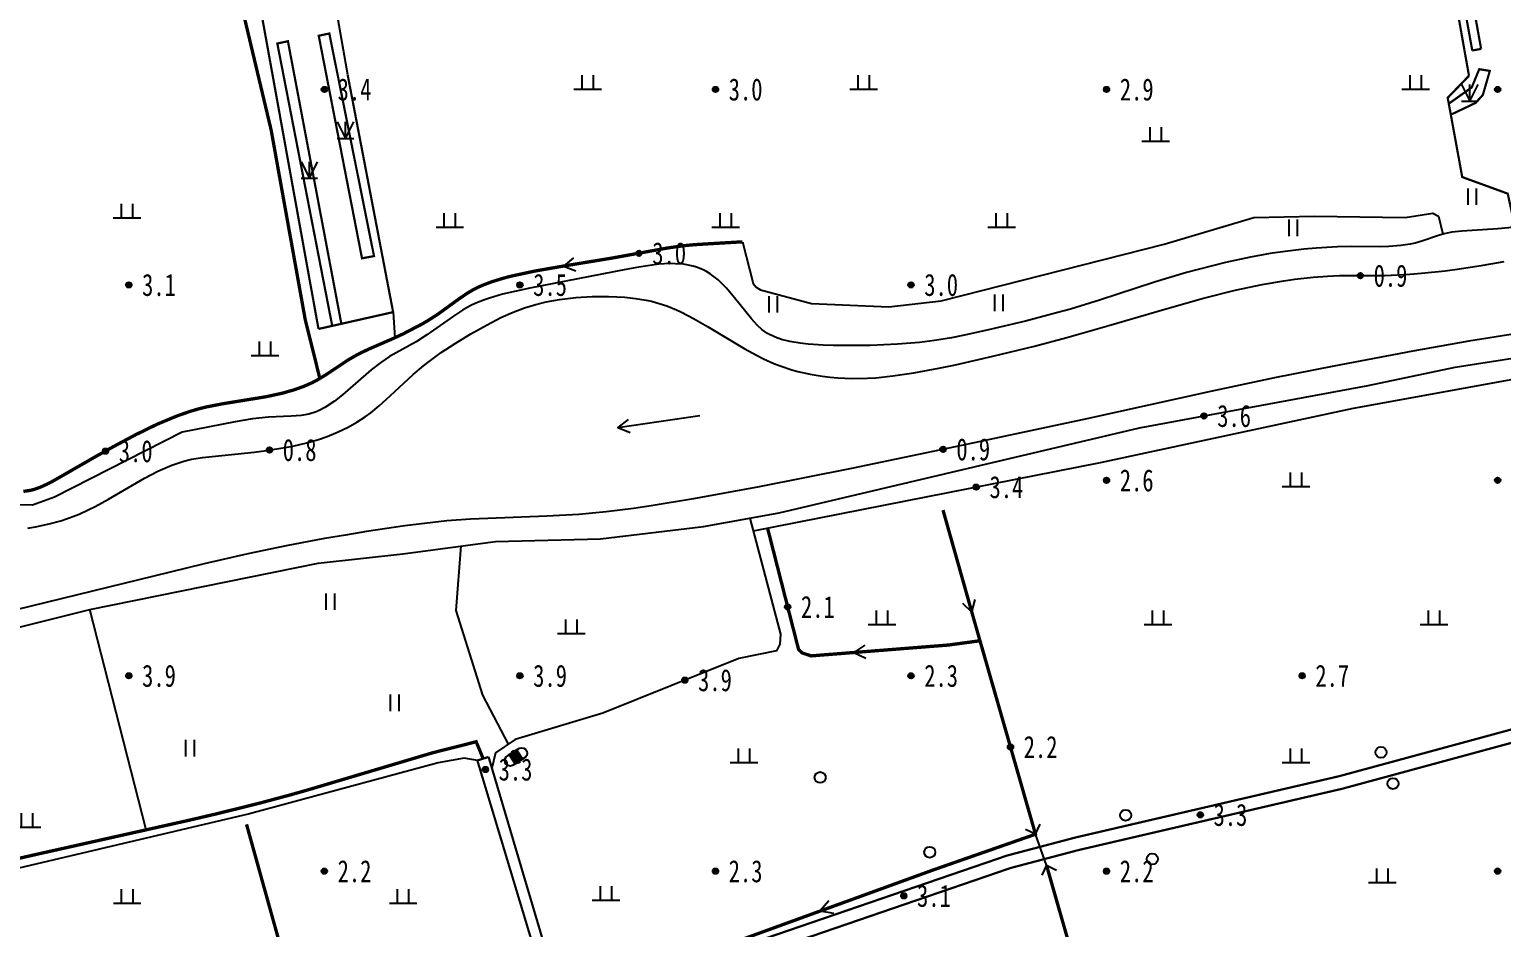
# Model space of a CAD drawing. Header units: metres. Extents: x 494039 to 619385, y 3351420 to 3402703.
# Drawn here: x 581437 to 581703.7, y 3397068.8 to 3397231.6 of the extents above; entities that cross this region are included whole.
import ezdxf
from ezdxf.enums import TextEntityAlignment as Align

# ---------------------------------------------------------------- set-up
doc = ezdxf.new("R2010")
doc.units = ezdxf.units.M
for name, pattern in [('2180', [0]), ('2450', [0]), ('4410a', [0]), ('4430', [0]), ('8521', [0]), ('9610', [0])]:
    doc.linetypes.add(name, pattern=pattern)
for name, color, linetype in [('210100', 130, 'Continuous'), ('220200', 130, 'Continuous'), ('220900', 130, '2180'), ('261301', 141, 'Continuous'), ('380202', 8, '2450'), ('420500', 8, 'Continuous'), ('440100', 8, 'Continuous'), ('440300', 8, '4430'), ('510301', 8, 'Continuous'), ('510402', 8, 'Continuous'), ('720100', 8, 'Continuous'), ('760201', 8, '8521'), ('810100', 8, '9610'), ('810302', 8, 'Continuous'), ('810600', 8, 'Continuous'), ('820200', 8, 'Continuous')]:
    doc.layers.add(name, color=color, linetype=linetype)

# ---------------------------------------------------------------- blocks, each defined once
blk = doc.blocks.new('gc170')
at = {"linetype": 'Continuous'}
blk.add_circle((0, 0), 0.5, dxfattribs=at)
blk = doc.blocks.new('gu')
at = {"flags": 128}
for points in [[(3.75, 0), (-3.75, 0)], [(2.71, -0.6), (3.75, 0), (3.75, 0), (2.71, 0.6)]]:
    blk.add_lwpolyline(points, dxfattribs=at)
blk = doc.blocks.new('p_point')
for radius in [0.25, 0.2, 0.15, 0.1, 0.05]:
    blk.add_circle((0, 0), radius)
blk.add_point((0, 0))
blk = doc.blocks.new('ve')
at = {"color": 0, "linetype": 'Continuous'}
for p, q in [((-0.4, 1.5), (-0.4, 0)), ((0.4, 0), (0.4, 1.5))]:
    blk.add_line(p, q, dxfattribs=at)
blk = doc.blocks.new('gc124')
for p, q in [((-0.75, 1.5), (0, 0)), ((0, 0), (0, 1.5)), ((0, 0), (0.75, 1.5)), ((-0.75, 0), (0.75, 0))]:
    blk.add_line(p, q)
blk = doc.blocks.new('vm')
at = {"linetype": 'Continuous'}
for p, q in [((1.25, 0), (-1.25, 0)), ((-0.5, 0), (-0.5, 1.3)), ((0.5, 1.3), (0.5, 0))]:
    blk.add_line(p, q, dxfattribs=at)
blk = doc.blocks.new('1-3&1-4')
at = {"layer": '210100', "color": 141, "linetype": 'Continuous', "flags": 128}
for points in [[(581436.6896, 3397141.2198), (581438.1187, 3397141.4665), (581440.5902, 3397141.9895), (581442.67, 3397142.5572), (581443.6931, 3397142.8928), (581445.9848, 3397143.7649), (581447.6632, 3397144.5201), (581448.9039, 3397145.1422), (581451.3527, 3397146.486), (581457.8201, 3397150.2501), (581460.2819, 3397151.5398), (581462.8, 3397152.6479), (581464.9624, 3397153.3656), (581466.3417, 3397153.6884), (581468.3721, 3397154.0103), (581477.7355, 3397154.9936), (581479.9547, 3397155.2848), (581483.2613, 3397155.8125), (581484.7197, 3397156.0933), (581487.2502, 3397156.6759), (581489.3915, 3397157.2922), (581490.9404, 3397157.8295), (581492.955, 3397158.6562), (581494.7519, 3397159.5264), (581496.3314, 3397160.4126), (581497.8457, 3397161.3945), (581498.8352, 3397162.1214), (581500.3577, 3397163.3635), (581502.3708, 3397165.1767), (581506.5257, 3397169.0499), (581508.3737, 3397170.6073), (581509.4302, 3397171.4335), (581511.5977, 3397173.0157), (581514.1081, 3397174.6971), (581516.9711, 3397176.4537), (581519.9029, 3397178.0908), (581522.4309, 3397179.3668), (581524.654, 3397180.3607), (581526.6771, 3397181.1305), (581528.7219, 3397181.7537), (581530.625, 3397182.2063), (581533.0459, 3397182.6412), (581535.9916, 3397182.9966), (581538.9597, 3397183.1871), (581541.9288, 3397183.2146), (581543.4072, 3397183.1634), (581544.8778, 3397183.0648), (581546.8213, 3397182.8515), (581548.7378, 3397182.5313), (581549.6831, 3397182.3254), (581551.0815, 3397181.9512), (581552.4889, 3397181.4763), (581554.2153, 3397180.7626), (581555.1296, 3397180.3344), (581557.3134, 3397179.2008), (581559.8269, 3397177.7621), (581566.4767, 3397173.7877), (581568.8248, 3397172.5015), (581570.0178, 3397171.9027), (581571.8403, 3397171.08), (581573.0307, 3397170.6131), (581575.1532, 3397169.9214), (581576.2347, 3397169.628), (581578.4286, 3397169.1355), (581580.652, 3397168.7601), (581582.051, 3397168.5828), (581583.4539, 3397168.4496), (581585.9803, 3397168.3258), (581588.8451, 3397168.3767), (581590.3756, 3397168.4778), (581593.4255, 3397168.7983), (581597.2224, 3397169.3643), (581601.7627, 3397170.2063), (581604.7825, 3397170.8341), (581611.5606, 3397172.3715), (581619.0629, 3397174.2206), (581624.9252, 3397175.7742), (581632.5585, 3397177.9519), (581642.7012, 3397180.9206), (581649.6937, 3397182.8812), (581655.458, 3397184.3344), (581660.3386, 3397185.3606), (581664.2757, 3397186.0385), (581666.2514, 3397186.3242), (581669.5531, 3397186.7044), (581672.2015, 3397186.9013), (581674.3704, 3397186.977), (581682.55, 3397187.0129), (581687.0662, 3397187.2361), (581689.2187, 3397187.4136), (581693.5164, 3397187.8737), (581696.0892, 3397188.2081), (581700.3639, 3397188.859), (581704.191, 3397189.5566)], [(581706.1875, 3397176.4234), (581697.802, 3397175.1027), (581687.6669, 3397173.2961), (581673.3328, 3397170.5866), (581662.5532, 3397168.4364), (581650.9943, 3397165.9572), (581628.5838, 3397161.0249), (581606.1698, 3397156.2327), (581585.932, 3397152.0458), (581569.1964, 3397148.7244), (581557.3107, 3397146.5254), (581549.6335, 3397145.2591), (581546.4658, 3397144.7901), (581541.4778, 3397144.153), (581536.5564, 3397143.7078), (581530.7156, 3397143.3887), (581520.0801, 3397142.972), (581516.8929, 3397142.8096), (581512.6514, 3397142.506), (581510.102, 3397142.2544), (581505.0154, 3397141.6246), (581498.0392, 3397140.5842), (581494.2409, 3397139.9612), (581490.4477, 3397139.3065), (581483.5113, 3397138.0164), (581476.5804, 3397136.5574), (581468.6586, 3397134.7218), (581462.5099, 3397133.2397), (581431.6062, 3397125.6991)]]:
    blk.add_lwpolyline(points, dxfattribs=at)
at = {"layer": '220200', "color": 141, "linetype": 'Continuous', "const_width": 0.6, "flags": 128}
for points in [[(581489.609, 3397168.3644), (581486.9631, 3397179.0303), (581480.7932, 3397213.3687), (581472.2235, 3397249.4255)], [(581435.9054, 3397147.8642), (581437.2702, 3397148.0747), (581437.8437, 3397148.2276), (581438.9669, 3397148.6229), (581440.3353, 3397149.2454), (581441.1422, 3397149.6668), (581449.6623, 3397154.5591), (581452.299, 3397156.0284), (581456.2833, 3397158.1613), (581460.1595, 3397160.0547), (581463.8334, 3397161.5809), (581466.1806, 3397162.3963), (581467.7666, 3397162.8591), (581469.1176, 3397163.1889), (581472.1224, 3397163.772), (581479.8427, 3397165.0217), (581482.7998, 3397165.6651), (581484.955, 3397166.2804), (581486.7765, 3397166.9325), (581488.2665, 3397167.5934), (581489.414, 3397168.2095), (581490.9855, 3397169.1868), (581494.7764, 3397171.7176), (581496.518, 3397172.7157), (581498.4667, 3397173.6585), (581502.9114, 3397175.5869), (581504.666, 3397176.3983), (581508.1277, 3397178.2042), (581509.2004, 3397178.8308), (581510.9964, 3397179.9792), (581514.723, 3397182.6933), (581516.4215, 3397183.8452), (581517.3676, 3397184.4033), (581518.3015, 3397184.8798), (581519.1171, 3397185.2435), (581520.7948, 3397185.8782), (581522.9551, 3397186.5387), (581524.2739, 3397186.8824), (581528.5705, 3397187.8099), (581533.8484, 3397188.7322), (581542.6191, 3397190.1733), (581552.4253, 3397191.9621), (581555.5271, 3397192.4019), (581557.4418, 3397192.5929), (581566.1701, 3397193.1104)], [(581535.4268, 3397055.1316), (581562.4271, 3397065.3149), (581600.8779, 3397079.2939), (581619.2741, 3397085.7245), (581608.2626, 3397124.118), (581602.52, 3397144.4735)], [(581609.2159, 3397120.7942), (581603.4989, 3397120.0188), (581578.6308, 3397118.052), (581577.0156, 3397118.5765), (581576.3323, 3397119.2701), (581570.7352, 3397141.2002)], [(581508.2669, 3396973.3225), (581498.3835, 3397007.8215), (581488.3124, 3397044.4446), (581476.3318, 3397087.5082)], [(581621.2728, 3397080.0926), (581627.5511, 3397058.1217), (581646.4042, 3396987.7161)]]:
    blk.add_lwpolyline(points, dxfattribs=at)
at = {"layer": '220900', "color": 141, "linetype": 'Continuous'}
for p, q in [((581619.2741, 3397085.7245), (581617.4683, 3397086.5843)), ((581619.2741, 3397085.7245), (581620.1339, 3397087.5303)), ((581621.2728, 3397080.0926), (581620.413, 3397078.2868)), ((581621.2728, 3397080.0926), (581623.0786, 3397079.2328))]:
    blk.add_line(p, q, dxfattribs=at)
at = {"layer": '220900', "color": 141, "linetype": '2180', "flags": 128}
blk.add_lwpolyline([(581621.2728, 3397080.0926), (581619.2741, 3397085.7245)], dxfattribs=at)
at = {"layer": '380202', "color": 8, "linetype": '2450', "flags": 128}
blk.add_lwpolyline([(581494.6584, 3397223.3567), (581492.7711, 3397234.392), (581493.5747, 3397237.3051), (581501.9782, 3397240.2843), (581551.8138, 3397249.8439), (581603.5488, 3397259.9622), (581647.2443, 3397268.4357), (581685.4351, 3397275.1621), (581689.0813, 3397272.1518), (581691.7964, 3397257.6838)], dxfattribs=at)
at = {"layer": '420500', "color": 8, "linetype": 'Continuous', "const_width": 0.4, "elevation": 3.971, "flags": 128}
for points in [[(581690.9428, 3397268.9989), (581698.4072, 3397227.7904)], [(581700.0115, 3397228.081), (581692.5471, 3397269.2895)], [(581698.4072, 3397227.7904), (581700.0115, 3397228.081)]]:
    blk.add_lwpolyline(points, dxfattribs=at)
at = {"layer": '420500', "color": 8, "linetype": 'Continuous', "const_width": 0.4, "flags": 128}
for points in [[(581697.81, 3397223.2065), (581693.2303, 3397249.0066), (581691.7964, 3397257.6838)], [(581475.7069, 3397252.9064), (581489.3725, 3397177.3136)], [(581491.8577, 3397177.8741), (581481.9114, 3397229.0605), (581483.8324, 3397229.4692), (581493.5123, 3397178.2473)], [(581697.81, 3397223.2065), (581693.9572, 3397219.2207), (581696.5872, 3397204.8484), (581704.8299, 3397201.842), (581705.8199, 3397197.2643), (581718.4438, 3397200.2175), (581719.1319, 3397204.7211), (581724.5633, 3397211.5489), (581721.9244, 3397223.8336), (581718.2914, 3397224.6236), (581715.7895, 3397226.3981)], [(581694.5182, 3397216.1546), (581699.0016, 3397218.2866), (581700.3302, 3397219.7435), (581701.5797, 3397224.0944), (581699.668, 3397224.3997), (581698.3144, 3397221.1078), (581694.1534, 3397218.1485)], [(581489.3725, 3397177.3136), (581502.893, 3397180.3629), (581494.6584, 3397223.3567)]]:
    blk.add_lwpolyline(points, dxfattribs=at)
blk.add_lwpolyline([(581491.3349, 3397230.8707), (581499.431, 3397190.5185), (581497.2536, 3397190.117), (581489.4138, 3397230.4619)], close=True, dxfattribs=at)
at = {"layer": '440100', "color": 8, "linetype": '4410a', "const_width": 0.4, "flags": 128}
for points in [[(581534.3266, 3397054.0506), (581537.069, 3397053.6846), (581561.9048, 3397063.9411), (581614.1088, 3397081.8533), (581626.5131, 3397085.1288), (581674.3227, 3397096.2516), (581707.2209, 3397105.1825), (581716.3012, 3397106.2044), (581720.7016, 3397105.7104), (581723.0533, 3397105.3232), (581725.011, 3397104.8738), (581727.5485, 3397104.1246), (581730.0873, 3397103.1837), (581735.4335, 3397101.0566), (581738.1388, 3397100.1368), (581741.4863, 3397099.1504), (581746.0966, 3397097.9578), (581764.7004, 3397093.5206), (581770.7044, 3397092.2196), (581773.4835, 3397091.6766), (581778.7346, 3397090.7794), (581781.9582, 3397090.291), (581788.3251, 3397089.4127), (581792.1255, 3397088.9756), (581794.3665, 3397088.8449), (581796.7634, 3397088.8974), (581798.9838, 3397089.1786), (581801.1865, 3397089.64), (581803.8647, 3397090.3575), (581808.974, 3397091.8396), (581812.3721, 3397092.6653), (581816.8144, 3397093.5583), (581826.0616, 3397095.2267), (581831.8425, 3397096.4225), (581839.5219, 3397098.1821), (581856.4583, 3397102.1664), (581862.8572, 3397103.6072), (581874.0734, 3397106.0375), (581882.3971, 3397107.7228), (581912.8646, 3397113.5634), (581929.6173, 3397116.9741), (581969.3396, 3397125.1747), (581978.6257, 3397127.1402), (581985.1872, 3397128.5919), (581991.908, 3397130.1228), (582006.0753, 3397133.4468), (582016.8914, 3397136.1028), (582036.5864, 3397141.2656)], [(581520.1896, 3397099.7288), (581518.152, 3397099.0951), (581530.938, 3397056.6027), (581535.1941, 3397047.1738), (581541.8269, 3397025.7114), (581552.5294, 3396991.9158), (581561.5144, 3396960.1274), (581571.3906, 3396923.6258), (581580.1765, 3396891.6967), (581582.4145, 3396881.8947), (581581.9254, 3396880.9755)]]:
    blk.add_lwpolyline(points, dxfattribs=at)
at = {"layer": '440100', "color": 8, "linetype": 'Continuous', "const_width": 0.4, "flags": 128}
for points in [[(581562.7566, 3397061.7561), (581614.789, 3397079.6094), (581627.0778, 3397082.8545), (581674.8953, 3397093.9791), (581707.6614, 3397102.8741)], [(581520.1896, 3397099.7288), (581532.4727, 3397058.231), (581534.3266, 3397054.0506)]]:
    blk.add_lwpolyline(points, dxfattribs=at)
at = {"layer": '440300', "color": 8, "linetype": '4430', "const_width": 0.6, "flags": 128}
blk.add_lwpolyline([(581324.5632, 3397052.8716), (581335.7158, 3397055.7132), (581344.788, 3397058.0848), (581351.3416, 3397059.8502), (581381.997, 3397068.3292), (581389.8201, 3397070.4026), (581403.0534, 3397073.7757), (581414.4222, 3397076.5614), (581421.739, 3397078.2912), (581438.1733, 3397082.0513), (581465.9818, 3397088.2693), (581470.9161, 3397089.4252), (581478.644, 3397091.3402), (581484.2766, 3397092.8573), (581487.8001, 3397093.858), (581510.039, 3397100.4851), (581517.9388, 3397102.4836), (581519.2069, 3397099.4232)], dxfattribs=at)
at = {"layer": '510402', "color": 8, "linetype": 'Continuous'}
for p, q in [((581524.6905, 3397100.8789), (581524.2924, 3397100.6229)), ((581524.2924, 3397100.6229), (581525.5907, 3397098.6044)), ((581525.9888, 3397098.8604), (581524.6905, 3397100.8789)), ((581525.5907, 3397098.6044), (581525.9888, 3397098.8604))]:
    blk.add_line(p, q, dxfattribs=at)
at = {"layer": '510402', "color": 8, "linetype": 'Continuous', "const_width": 2.4, "flags": 128}
blk.add_lwpolyline([(581525.9817, 3397100.2826), (581524.2995, 3397099.2007)], dxfattribs=at)
at = {"layer": '760201', "color": 8, "linetype": '8521', "flags": 128}
for points in [[(581437.5628, 3397145.3928), (581430.8431, 3397145.488), (581426.8735, 3397145.3746), (581423.2652, 3397145.103), (581421.207, 3397144.8884), (581415.0406, 3397144.1084), (581401.2267, 3397142.1614), (581384.9329, 3397140.0419), (581378.8917, 3397139.1945), (581370.6102, 3397137.8297), (581354.9992, 3397135.072), (581347.1075, 3397133.7657), (581333.8706, 3397131.7282), (581326.4448, 3397130.6758), (581322.7084, 3397130.2094), (581317.3551, 3397129.6481), (581313.3284, 3397129.3544), (581310.288, 3397129.2518), (581303.8624, 3397129.1775), (581300.5249, 3397129.0411), (581298.2032, 3397128.8241), (581295.8926, 3397128.4729), (581292.8304, 3397127.8571), (581288.6395, 3397126.8534), (581279.5146, 3397124.4863), (581270.9605, 3397122.3889), (581266.7123, 3397121.2639), (581263.9117, 3397120.4128), (581261.5523, 3397119.572), (581258.9935, 3397118.4985), (581252.7969, 3397115.709), (581251.6597, 3397115.2449), (581249.6463, 3397114.5198), (581247.8866, 3397114.0251), (581246.5375, 3397113.756), (581240.4679, 3397112.9985), (581238.7122, 3397112.6515), (581237.8134, 3397112.4043), (581236.1563, 3397111.8335), (581233.0552, 3397110.509), (581227.6041, 3397107.9736), (581224.6788, 3397106.6905), (581222.4471, 3397105.8189), (581219.3311, 3397104.7361), (581214.742, 3397103.2979), (581206.6719, 3397100.9612), (581203.2577, 3397100.0793), (581200.5561, 3397099.5069), (581198.3264, 3397099.1708), (581196.4154, 3397099.0211), (581194.0776, 3397099.0131), (581191.7377, 3397099.1746), (581189.6452, 3397099.4643), (581187.8081, 3397099.8499), (581186.9017, 3397100.0951), (581185.2552, 3397100.6579), (581184.6001, 3397100.9338), (581183.4937, 3397101.4894), (581182.5292, 3397102.0988), (581182.023, 3397102.4851), (581181.1966, 3397103.2472), (581180.4461, 3397104.094), (581179.6315, 3397105.194), (581179.1944, 3397105.8666), (581178.5251, 3397107.0133), (581177.7006, 3397108.6325), (581176.8278, 3397110.6185), (581176.3645, 3397111.7942), (581175.4601, 3397114.3485), (581172.7847, 3397123.2577), (581172.3598, 3397124.5377), (581171.606, 3397126.5519), (581170.8593, 3397128.2229), (581169.9182, 3397129.9826), (581166.0568, 3397136.2526), (581165.2983, 3397137.6127), (581164.7062, 3397138.7917), (581163.7636, 3397140.8997), (581163.1403, 3397142.4296), (581160.2854, 3397149.8496), (581159.2293, 3397152.2817), (581158.3186, 3397154.1114), (581156.7455, 3397156.9296), (581154.6669, 3397160.5014), (581153.4723, 3397162.6853), (581152.3144, 3397165.0942), (581151.2861, 3397167.5615), (581150.3541, 3397170.1319), (581149.9193, 3397171.4751), (581149.1404, 3397174.257), (581149.0459, 3397175.0095), (581149.1013, 3397175.4685), (581149.3076, 3397175.8812), (581149.6443, 3397176.2135), (581150.1476, 3397176.5172), (581150.8877, 3397176.8087), (581151.9259, 3397177.0918), (581153.3487, 3397177.3954), (581155.6027, 3397177.7569), (581162.4216, 3397178.5204), (581164.3832, 3397178.866), (581165.2113, 3397179.064), (581166.575, 3397179.4869), (581168.2287, 3397180.2049), (581169.7113, 3397181.022), (581171.4026, 3397182.1086), (581172.93, 3397183.1992), (581174.4216, 3397184.3417), (581177.0199, 3397186.4633), (581184.6188, 3397192.9347), (581187.4146, 3397195.1366), (581190.8887, 3397197.5621), (581194.5034, 3397199.7858), (581197.1995, 3397201.2323), (581200.0361, 3397202.534), (581209.8993, 3397206.4884), (581213.2675, 3397207.9956), (581216.7519, 3397209.7377), (581234.8978, 3397219.2926), (581238.3167, 3397221.2203), (581240.6822, 3397222.6605), (581244.1299, 3397224.9052), (581248.204, 3397227.7031), (581253.8831, 3397231.8269), (581256.0737, 3397233.5207), (581260.2514, 3397236.8936), (581262.704, 3397238.7797), (581265.2466, 3397240.4943), (581267.3521, 3397241.6263), (581268.7994, 3397242.2273), (581269.6243, 3397242.5186), (581271.4782, 3397243.0704), (581272.5063, 3397243.3265), (581274.9326, 3397243.8179), (581277.2056, 3397244.1537), (581278.7831, 3397244.329), (581282.2056, 3397244.5871), (581284.051, 3397244.669), (581287.7482, 3397244.7203), (581292.4231, 3397244.6069), (581293.7102, 3397244.6115), (581295.1198, 3397244.681), (581297.4261, 3397244.9865), (581302.5335, 3397246.0515), (581304.4681, 3397246.4033), (581307.2364, 3397246.7778), (581308.7184, 3397246.9193), (581311.3185, 3397247.0603), (581313.6723, 3397247.0499), (581315.0957, 3397246.9832), (581318.4058, 3397246.7019), (581322.5862, 3397246.1711), (581337.5038, 3397243.8541), (581339.2143, 3397243.506), (581339.8973, 3397243.3137), (581340.9332, 3397242.9229), (581341.6506, 3397242.5452), (581342.1997, 3397242.1627), (581342.6541, 3397241.7545), (581343.2435, 3397241.0707), (581344.1723, 3397239.6029), (581344.9543, 3397238.0395), (581346.9918, 3397233.5046), (581347.6984, 3397232.1676), (581348.6372, 3397230.755), (581349.2521, 3397230.0468), (581349.9414, 3397229.4312), (581350.7208, 3397228.9278), (581351.3383, 3397228.6494), (581352.2925, 3397228.3591), (581353.2265, 3397228.1761), (581354.7967, 3397228.0101), (581355.641, 3397227.9789), (581357.6875, 3397228.0282), (581359.3226, 3397228.1571), (581362.8119, 3397228.575), (581368.8067, 3397229.432), (581375.4474, 3397230.7557), (581395.3752, 3397236.2314), (581415.5705, 3397240.6023), (581437.4141, 3397244.1703), (581445.9849, 3397245.3802), (581461.9051, 3397250.5389), (581470.6395, 3397253.0999)], [(582020.6586, 3397169.3995), (582021.6214, 3397170.9623), (582021.0256, 3397175.3202), (582010.0952, 3397211.8914), (582004.609, 3397224.8377), (582003.4333, 3397226.6789), (582001.5033, 3397227.8831), (582000.1098, 3397228.3835), (581974.5146, 3397228.9962), (581947.7843, 3397224.4418), (581930.0595, 3397217.6254), (581911.6665, 3397214.331), (581881.9696, 3397211.1389), (581854.7544, 3397208.0197), (581837.1712, 3397206.2771), (581812.0571, 3397203.6874), (581797.84, 3397204.1898), (581764.4065, 3397205.5206), (581763.3466, 3397206.1803), (581760.3535, 3397211.5128), (581759.6406, 3397213.52), (581758.2402, 3397214.8385), (581756.2914, 3397215.6957), (581745.4743, 3397214.7815), (581735.6079, 3397213.1486), (581724.7852, 3397209.023), (581719.4243, 3397199.9585), (581718.2766, 3397198.8277), (581713.9283, 3397197.5334), (581712.1711, 3397197.0666), (581709.2272, 3397196.3889), (581707.7447, 3397196.0976), (581704.9728, 3397195.6569), (581703.0495, 3397195.4494), (581696.4999, 3397195.0663), (581694.6843, 3397194.841), (581693.2933, 3397194.5603), (581692.2882, 3397194.2781), (581689.2896, 3397193.2477), (581688.0813, 3397192.8868), (581687.141, 3397192.673), (581685.4729, 3397192.4197), (581683.2973, 3397192.259), (581681.834, 3397192.2202), (581676.4365, 3397192.2327), (581673.9935, 3397192.1767), (581670.1074, 3397191.9469), (581667.8962, 3397191.7543), (581664.0415, 3397191.3132), (581661.7967, 3397190.9809), (581658.224, 3397190.323), (581653.7007, 3397189.3352), (581651.1268, 3397188.7166), (581646.6476, 3397187.5406), (581640.8191, 3397185.7779), (581630.8905, 3397182.5532), (581625.5942, 3397180.9264), (581623.0541, 3397180.214), (581617.4338, 3397178.7465), (581610.7616, 3397177.1349), (581606.1283, 3397176.1197), (581604.064, 3397175.7146), (581600.9587, 3397175.1951), (581598.2326, 3397174.8641), (581594.2439, 3397174.5503), (581589.3478, 3397174.3394), (581586.6671, 3397174.2895), (581582.6261, 3397174.317), (581580.819, 3397174.3832), (581578.0884, 3397174.5745), (581576.6618, 3397174.7337), (581574.7791, 3397175.0429), (581573.259, 3397175.4187), (581572.0971, 3397175.8227), (581570.7421, 3397176.4949), (581569.6997, 3397177.2394), (581568.8514, 3397178.01), (581567.8198, 3397179.1243), (581564.7551, 3397182.9642), (581563.3071, 3397184.6805), (581561.7552, 3397186.2418), (581560.3567, 3397187.3303), (581559.6838, 3397187.7391), (581558.9456, 3397188.1041), (581557.8354, 3397188.5213), (581557.2229, 3397188.6978), (581555.4901, 3397189.0291), (581553.9994, 3397189.1433), (581553.0052, 3397189.1496), (581551.0164, 3397189.0334), (581549.7737, 3397188.8941), (581547.043, 3397188.4687), (581545.0619, 3397188.0994), (581527.6364, 3397184.7072), (581522.7197, 3397183.5922), (581520.3325, 3397182.9085), (581519.4328, 3397182.6044), (581517.8508, 3397181.9778), (581516.974, 3397181.5632), (581515.4657, 3397180.7177), (581513.8266, 3397179.6493), (581509.0073, 3397176.2284), (581507.0577, 3397175.0086), (581502.2437, 3397172.2934), (581500.6404, 3397171.2546), (581498.9116, 3397169.9289), (581493.7111, 3397165.3736), (581492.2665, 3397164.2268), (581490.5165, 3397163.0609), (581489.47, 3397162.5151), (581488.9304, 3397162.2845), (581487.6239, 3397161.8772), (581486.216, 3397161.6282), (581484.4328, 3397161.4771), (581480.2874, 3397161.3164), (581477.4239, 3397161.0159), (581474.2949, 3397160.4967), (581464.6839, 3397158.5749), (581441.5233, 3397146.8316), (581437.5628, 3397145.3928)], [(581566.1701, 3397193.1104), (581568.1392, 3397185.5743), (581568.6815, 3397184.8675), (581569.4293, 3397184.4085), (581578.6809, 3397181.9159), (581592.6923, 3397181.3089), (581602.1681, 3397182.4287), (581642.6134, 3397192.6742), (581658.8342, 3397197.5281), (581669.7979, 3397197.7745), (581686.2473, 3397197.5262), (581691.2424, 3397198.3265), (581692.2874, 3397197.7371), (581693.0965, 3397194.5105)], [(581521.4315, 3397138.8105), (581540.4465, 3397139.2579), (581559.1105, 3397141.5006), (581572.8271, 3397143.9585), (581638.129, 3397159.3904), (581679.5691, 3397167.0478), (581695.3197, 3397170.3702), (581716.1871, 3397173.6244), (581758.4042, 3397178.6496), (581805.1666, 3397185.2243), (581821.2764, 3397184.5576), (581841.8923, 3397185.3639)], [(581716.8721, 3397169.3843), (581711.7203, 3397169.2429), (581676.8101, 3397162.8788), (581630.9711, 3397153.0626), (581568.1259, 3397140.6864)], [(581567.5143, 3397143.0065), (581573.0585, 3397121.9754), (581572.9768, 3397120.179), (581572.3486, 3397118.9954), (581565.4986, 3397117.5647), (581540.8759, 3397107.692), (581525.003, 3397102.9066), (581521.4665, 3397100.4623), (581520.7923, 3397097.6926)], [(581419.3597, 3397119.6204), (581434.1558, 3397123.0399), (581447.9387, 3397126.4401), (581489.3247, 3397134.8619), (581504.6274, 3397136.5696), (581521.4315, 3397138.8105)], [(581518.152, 3397099.0951), (581515.7899, 3397099.4923), (581511.0281, 3397098.6776), (581476.8709, 3397089.4282), (581422.4694, 3397076.6102), (581376.0775, 3397065.2599)]]:
    blk.add_lwpolyline(points, dxfattribs=at)
at = {"layer": '810100', "color": 8, "linetype": '9610', "flags": 128}
for points, elevation in [([(581502.893, 3397180.3629), (581503.2165, 3397175.7233)], 3.6627), ([(581458.1303, 3397086.5389), (581447.9387, 3397126.4401)], 3.7102)]:
    blk.add_lwpolyline(points, dxfattribs=dict(at, elevation=elevation))
blk.add_lwpolyline([(581523.7777, 3397102.0597), (581519.1214, 3397110.9018), (581514.3139, 3397126.2666), (581515.1948, 3397137.9788)], dxfattribs=at)
at = {"layer": '261301', "color": 141, "linetype": 'Continuous', "xscale": 2, "yscale": 2}
for p, rotation in [((581541.1417, 3397189.9219, 3.7466), 189.5401682072277), ((581551.0265, 3397160.5249, 0.6542), 188.4572779744304), ((581605.7068, 3397133.1773, 2.2345), 285.7569707435468), ((581593.8427, 3397119.2551, 2.2345), 184.5210579218816), ((581587.3338, 3397074.3699, 2.2345), 199.9794592345112)]:
    blk.add_blockref('gu', p, dxfattribs=dict(at, rotation=rotation))
at = {"layer": '510301', "color": 8, "linetype": 'Continuous', "xscale": 2, "yscale": 2}
for p in [(581681.8638, 3397100.5582, 3.8062), (581580.2581, 3397096.0125, 2.6346), (581684.0351, 3397094.908, 3.8656), (581635.609, 3397089.1701, 3.5971), (581600.1246, 3397082.4624, 3.2426), (581640.4404, 3397081.2373, 3.1433)]:
    blk.add_blockref('gc170', p, dxfattribs=at)
at = {"layer": '510402', "color": 8, "linetype": 'Continuous', "xscale": 2, "yscale": 2}
for p in [(581524.1005, 3397099.0727), (581526.1807, 3397100.4106)]:
    blk.add_blockref('gc170', p, dxfattribs=at)
at = {"layer": '720100', "color": 8, "linetype": 'Continuous', "xscale": 2, "yscale": 2, "zscale": 2}
for p in [(581490.4375, 3397220.7296, 3.4437), (581561.2923, 3397220.7298, 2.961), (581632.1471, 3397220.7299, 2.9378), (581703.0018, 3397220.73, 3.2561), (581547.4463, 3397191.0306, 3), (581678.1331, 3397186.9742, 0.8664), (581455.01, 3397185.3022, 3.1423), (581525.8648, 3397185.3023, 3.4804), (581596.7196, 3397185.3024, 2.964), (581649.7982, 3397161.5466, 3.5908), (581450.7926, 3397155.1607, 3), (581480.4921, 3397155.3775, 0.8167), (581602.531, 3397155.493, 0.8849), (581632.1469, 3397149.8751, 2.6392), (581703.0017, 3397149.8753, 2.7266), (581608.5445, 3397148.6461, 3.4484), (581574.3782, 3397126.9265, 2.1347), (581455.0099, 3397114.4474, 3.9481), (581525.8647, 3397114.4475, 3.8981), (581596.7194, 3397114.4477, 2.3002), (581667.5742, 3397114.4478, 2.7271), (581555.7381, 3397113.6511, 3.906), (581614.7375, 3397101.5421, 2.2048), (581519.6143, 3397097.455, 3.2629), (581649.1321, 3397089.2354, 3.3345), (581490.4372, 3397079.02, 2.2204), (581561.292, 3397079.0202, 2.3265), (581632.1468, 3397079.0203, 2.2092), (581703.0016, 3397079.0205, 2.2957), (581595.4095, 3397074.5607, 3.1031)]:
    blk.add_blockref('p_point', p, dxfattribs=at)
at = {"layer": '810302', "color": 8, "linetype": 'Continuous', "xscale": 2, "yscale": 2}
for p in [(581538.1613, 3397220.7233), (581588.1613, 3397220.7233), (581688.1613, 3397220.7233), (581641.0477, 3397211.2891), (581454.676, 3397197.4144), (581513.1613, 3397195.7233), (581563.1613, 3397195.7233), (581613.1613, 3397195.7233), (581479.676, 3397172.4144), (581666.4665, 3397148.6846), (581591.4665, 3397123.6846), (581641.4665, 3397123.6846), (581691.4665, 3397123.6846), (581535.1948, 3397122.0597), (581566.4665, 3397098.6846), (581666.4665, 3397098.6846), (581436.5379, 3397086.96), (581682.107, 3397076.9376), (581454.7051, 3397073.1934), (581504.7051, 3397073.1934), (581541.4665, 3397073.6846)]:
    blk.add_blockref('vm', p, dxfattribs=at)
at = {"layer": '810600', "color": 8, "linetype": 'Continuous', "xscale": 2, "yscale": 2}
for p in [(581698.3883, 3397199.793, 4.0958), (581665.9431, 3397194.1486, 4.0958), (581571.751, 3397180.2845, 4.1136), (581612.6229, 3397180.5365, 4.0958), (581491.5073, 3397126.3861, 3.8496), (581503.1847, 3397108.0468, 3.8496), (581466.1001, 3397099.8271, 3.7606)]:
    blk.add_blockref('ve', p, dxfattribs=at)
at = {"layer": '820200', "color": 8, "linetype": 'Continuous', "xscale": 2, "yscale": 2}
for p in [(581697.9574, 3397218.6312, 4.257), (581494.2635, 3397211.8314, 4.257), (581487.7151, 3397204.6215, 4.257)]:
    blk.add_blockref('gc124', p, dxfattribs=at)
at = {"layer": '720100', "color": 8, "width": 0.75}
for s, p in [('3.4', (581492.8375, 3397220.7296, 3.4437)), ('3.0', (581563.6923, 3397220.7298, 2.961)), ('2.9', (581634.5471, 3397220.7299, 2.9378)), ('3.0', (581549.8463, 3397191.0306, 3)), ('3.1', (581457.41, 3397185.3022, 3.1423)), ('3.5', (581528.2648, 3397185.3023, 3.4804)), ('3.0', (581599.1196, 3397185.3024, 2.964)), ('0.9', (581680.5331, 3397186.9742, 0.8664)), ('3.6', (581652.1982, 3397161.5466, 3.5908)), ('3.0', (581453.1926, 3397155.1607, 3)), ('0.8', (581482.8921, 3397155.3775, 0.8167)), ('0.9', (581604.931, 3397155.493, 0.8849)), ('3.4', (581610.9445, 3397148.6461, 3.4484)), ('2.6', (581634.5469, 3397149.8751, 2.6392)), ('2.1', (581576.7782, 3397126.9265, 2.1347)), ('3.9', (581457.4099, 3397114.4474, 3.9481)), ('3.9', (581528.2647, 3397114.4475, 3.8981)), ('3.9', (581558.1381, 3397113.6511, 3.906)), ('2.3', (581599.1194, 3397114.4477, 2.3002)), ('2.7', (581669.9742, 3397114.4478, 2.7271)), ('2.2', (581617.1375, 3397101.5421, 2.2048)), ('3.3', (581522.0143, 3397097.455, 3.2629)), ('3.3', (581651.5321, 3397089.2354, 3.3345)), ('2.2', (581492.8372, 3397079.02, 2.2204)), ('2.3', (581563.692, 3397079.0202, 2.3265)), ('2.2', (581634.5468, 3397079.0203, 2.2092)), ('3.1', (581597.8095, 3397074.5607, 3.1031))]:
    blk.add_text(s, height=4, dxfattribs=at).set_placement(p, align=Align.MIDDLE_LEFT)

msp = doc.modelspace()

# ---------------------------------------------------------------- block references
msp.add_blockref('1-3&1-4', (0, 0))

doc.saveas('drawing.dxf')
